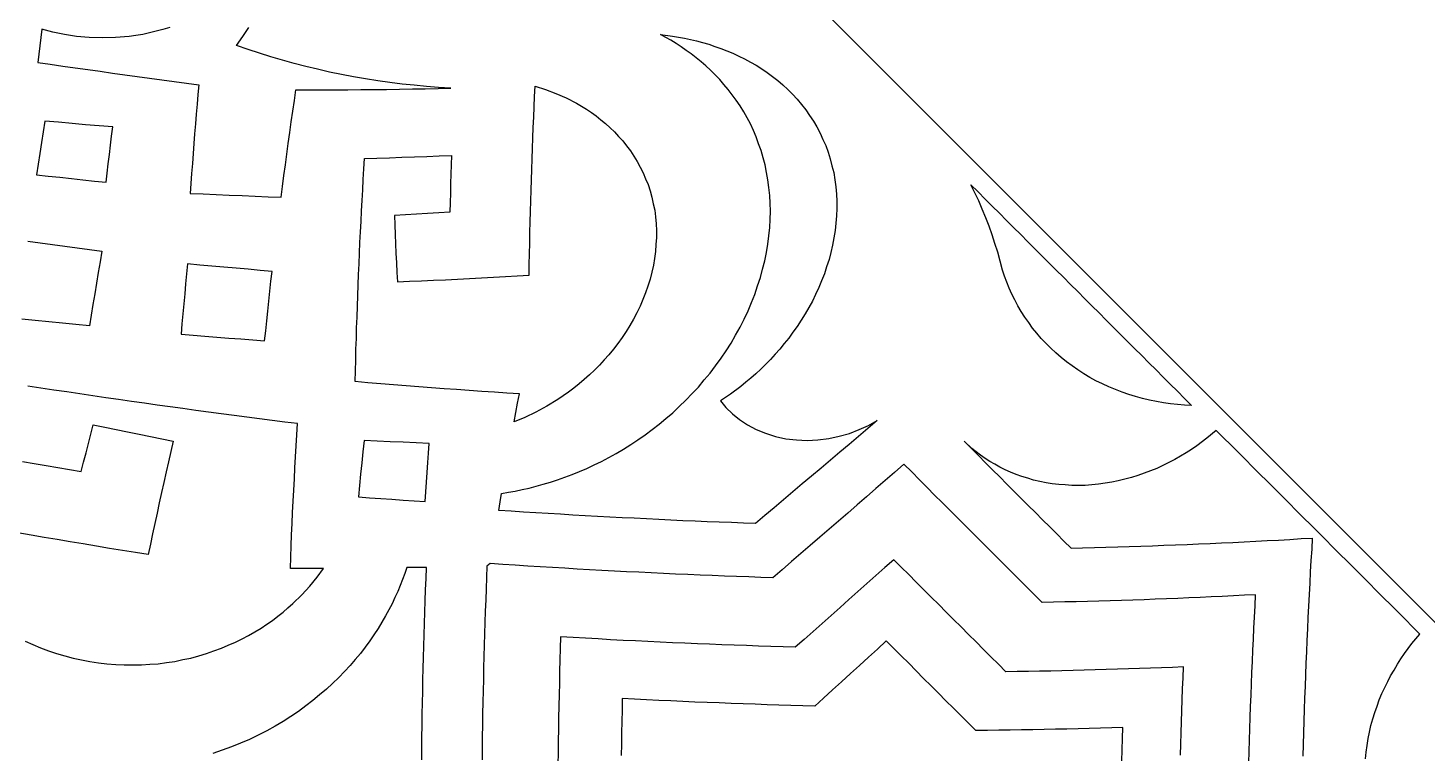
# Model space of a CAD drawing. Extents: x -535 to 1345, y -535 to 535.
# Drawn here: x -350.8 to -239.9, y -266 to -208.6 of the extents above; entities that cross this region are included whole.
import ezdxf

# ---------------------------------------------------------------- set-up
doc = ezdxf.new("R2010")
doc.units = 0
doc.layers.add('LAYER_1', color=18, linetype='CONTINUOUS')
doc.layers.add('LAYER_10', color=174, linetype='CONTINUOUS')

msp = doc.modelspace()

# ---------------------------------------------------------------- linework, layer by layer
at = {"layer": 'LAYER_1'}
for points in [[(-339.59, -208.56), (-340.12, -208.71), (-340.65, -208.86), (-341.19, -208.98), (-341.73, -209.1), (-342.27, -209.18), (-342.81, -209.26), (-343.88, -209.36), (-344.94, -209.39), (-345.97, -209.35), (-346.97, -209.26), (-347.93, -209.11), (-348.85, -208.92), (-349.72, -208.68), (-349.8, -209.34), (-349.88, -210), (-349.96, -210.66), (-350.05, -211.32), (-349.05, -211.47), (-348.07, -211.61), (-347.08, -211.75), (-346.09, -211.89), (-345.11, -212.03), (-344.12, -212.17), (-343.14, -212.3), (-342.16, -212.44), (-341.18, -212.57), (-340.2, -212.7), (-339.23, -212.83), (-338.25, -212.96), (-337.28, -213.09), (-337.35, -213.86), (-337.42, -214.64), (-337.48, -215.42), (-337.55, -216.2), (-337.61, -216.98), (-337.67, -217.76), (-337.73, -218.55), (-337.79, -219.33), (-337.85, -220.12), (-337.91, -220.91), (-337.96, -221.7), (-336.93, -221.75), (-335.9, -221.79), (-334.87, -221.84), (-333.84, -221.88), (-332.81, -221.92), (-331.78, -221.97), (-330.76, -222), (-330.65, -221.15), (-330.54, -220.29), (-330.42, -219.44), (-330.31, -218.59), (-330.19, -217.74), (-330.07, -216.89), (-329.95, -216.04), (-329.83, -215.2), (-329.7, -214.35), (-329.58, -213.51), (-328.54, -213.51), (-327.51, -213.5), (-326.49, -213.5), (-325.46, -213.49), (-324.43, -213.48), (-323.41, -213.47), (-322.39, -213.46), (-321.36, -213.44), (-320.35, -213.43), (-319.33, -213.41), (-318.31, -213.39), (-317.3, -213.37), (-318.27, -213.3), (-319.24, -213.24), (-320.2, -213.14), (-321.17, -213.04), (-322.14, -212.91), (-323.1, -212.79), (-324.06, -212.63), (-325.02, -212.47), (-325.97, -212.28), (-326.92, -212.09), (-327.86, -211.87), (-328.8, -211.65), (-329.72, -211.4), (-330.65, -211.15), (-331.57, -210.88), (-332.48, -210.6), (-333.38, -210.3), (-334.28, -209.99), (-333.8, -209.28), (-333.32, -208.57)], [(-350.84, -225.48), (-349.85, -225.62), (-348.87, -225.76), (-347.89, -225.89), (-346.91, -226.02), (-345.94, -226.16), (-344.96, -226.29), (-345.11, -227.13), (-345.25, -227.97), (-345.39, -228.81), (-345.53, -229.66), (-345.67, -230.5), (-345.81, -231.35), (-345.95, -232.2), (-347.02, -232.1), (-348.09, -231.99), (-349.16, -231.89), (-350.24, -231.78), (-351.31, -231.67)], [(-351.04, -257.19), (-350.43, -257.45), (-349.83, -257.71), (-349.19, -257.94), (-348.56, -258.16), (-347.91, -258.34), (-347.25, -258.52), (-346.58, -258.66), (-345.91, -258.8), (-345.24, -258.89), (-344.56, -258.98), (-343.87, -259.03), (-343.19, -259.07), (-342.51, -259.07), (-341.83, -259.07), (-341.16, -259.02), (-340.49, -258.97), (-339.83, -258.88), (-339.18, -258.79), (-338.54, -258.65), (-337.9, -258.52), (-337.28, -258.34), (-336.67, -258.17), (-336.08, -257.96), (-335.49, -257.75), (-334.94, -257.51), (-334.38, -257.27), (-333.85, -257.01), (-333.33, -256.74), (-332.84, -256.45), (-332.35, -256.16), (-331.89, -255.85), (-331.43, -255.54), (-331.01, -255.21), (-330.59, -254.89), (-330.21, -254.55), (-329.82, -254.21), (-329.12, -253.52), (-328.48, -252.83), (-327.91, -252.12), (-327.4, -251.42), (-328.27, -251.42), (-329.15, -251.42), (-330.02, -251.42), (-329.99, -250.53), (-329.95, -249.64), (-329.92, -248.75), (-329.88, -247.87), (-329.84, -246.98), (-329.79, -246.1), (-329.75, -245.21), (-329.7, -244.33), (-329.66, -243.45), (-329.61, -242.58), (-329.56, -241.7), (-329.51, -240.83), (-329.45, -239.95), (-330.46, -239.83), (-331.46, -239.7), (-332.47, -239.57), (-333.48, -239.44), (-334.49, -239.3), (-335.5, -239.17), (-336.51, -239.04), (-337.52, -238.9), (-338.54, -238.76), (-339.56, -238.62), (-340.57, -238.48), (-341.59, -238.33), (-342.62, -238.19), (-343.64, -238.04), (-344.66, -237.9), (-345.69, -237.75), (-346.72, -237.59), (-347.75, -237.44), (-348.78, -237.29), (-349.81, -237.13), (-350.84, -236.98)], [(-351.26, -242.94), (-350.33, -243.1), (-349.39, -243.26), (-348.46, -243.42), (-347.53, -243.58), (-346.6, -243.74), (-346.41, -242.99), (-346.22, -242.25), (-346.03, -241.51), (-345.84, -240.77), (-345.65, -240.03), (-344.74, -240.22), (-343.83, -240.41), (-342.92, -240.6), (-342.02, -240.79), (-341.11, -240.98), (-340.21, -241.16), (-339.3, -241.35), (-339.49, -242.16), (-339.68, -242.97), (-339.86, -243.78), (-340.04, -244.6), (-340.23, -245.41), (-340.41, -246.23), (-340.59, -247.05), (-340.76, -247.87), (-340.94, -248.69), (-341.11, -249.51), (-341.29, -250.33), (-342.31, -250.17), (-343.34, -250), (-344.37, -249.83), (-345.4, -249.66), (-346.44, -249.48), (-347.47, -249.31), (-348.51, -249.13), (-349.54, -248.96), (-350.58, -248.78), (-351.62, -248.6)], [(-244.79, -266.5), (-244.75, -265.97), (-244.67, -265.44), (-244.59, -264.91), (-244.48, -264.39), (-244.36, -263.86), (-244.21, -263.35), (-244.06, -262.83), (-243.88, -262.33), (-243.7, -261.83), (-243.49, -261.34), (-243.27, -260.85), (-243.03, -260.38), (-242.8, -259.92), (-242.53, -259.47), (-242.27, -259.02), (-241.99, -258.59), (-241.71, -258.17), (-241.11, -257.37), (-240.48, -256.62), (-241.06, -256.04), (-241.63, -255.46), (-242.21, -254.89), (-242.78, -254.31), (-243.36, -253.74), (-243.94, -253.16), (-244.51, -252.58), (-245.09, -252.01), (-245.67, -251.43), (-246.24, -250.85), (-246.82, -250.28), (-247.4, -249.7), (-247.97, -249.12), (-248.55, -248.55), (-249.12, -247.97), (-249.7, -247.4), (-250.28, -246.82), (-250.85, -246.24), (-251.43, -245.67), (-252.01, -245.09), (-252.58, -244.51), (-253.16, -243.94), (-253.74, -243.36), (-254.31, -242.78), (-254.89, -242.21), (-255.46, -241.63), (-256.04, -241.06), (-256.62, -240.48), (-257.37, -241.11), (-258.17, -241.71), (-258.59, -241.99), (-259.02, -242.27), (-259.47, -242.53), (-259.92, -242.8), (-260.38, -243.03), (-260.85, -243.27), (-261.34, -243.49), (-261.83, -243.7), (-262.33, -243.88), (-262.83, -244.06), (-263.35, -244.21), (-263.86, -244.36), (-264.39, -244.48), (-264.91, -244.59), (-265.44, -244.67), (-265.97, -244.75), (-266.5, -244.79), (-267.03, -244.84), (-267.55, -244.84), (-268.08, -244.84), (-268.59, -244.81), (-269.11, -244.78), (-269.62, -244.71), (-270.12, -244.63), (-270.61, -244.53), (-271.1, -244.42), (-271.57, -244.28), (-272.04, -244.14), (-272.49, -243.97), (-272.94, -243.8), (-273.36, -243.6), (-273.78, -243.4), (-274.18, -243.17), (-274.58, -242.95), (-274.94, -242.7), (-275.31, -242.45), (-275.99, -241.92), (-276.6, -241.35), (-276.04, -241.92), (-275.48, -242.48), (-274.91, -243.05), (-274.35, -243.61), (-273.78, -244.17), (-273.22, -244.74), (-272.66, -245.3), (-272.09, -245.87), (-271.53, -246.43), (-270.96, -246.99), (-270.4, -247.56), (-269.83, -248.12), (-269.27, -248.69), (-268.71, -249.25), (-268.14, -249.82), (-267.22, -249.79), (-266.29, -249.77), (-265.37, -249.74), (-264.44, -249.72), (-263.52, -249.69), (-262.6, -249.66), (-261.69, -249.63), (-260.77, -249.59), (-259.86, -249.56), (-258.94, -249.52), (-258.03, -249.48), (-257.12, -249.44), (-256.21, -249.4), (-255.31, -249.36), (-254.4, -249.31), (-253.5, -249.27), (-252.6, -249.22), (-251.7, -249.17), (-250.8, -249.12), (-249.9, -249.06), (-249.01, -249.01), (-249.06, -249.9), (-249.12, -250.8), (-249.17, -251.7), (-249.22, -252.6), (-249.27, -253.5), (-249.31, -254.4), (-249.36, -255.31), (-249.4, -256.21), (-249.44, -257.12), (-249.48, -258.03), (-249.52, -258.94), (-249.56, -259.86), (-249.59, -260.77), (-249.63, -261.69), (-249.66, -262.6), (-249.69, -263.52), (-249.72, -264.44), (-249.74, -265.37), (-249.77, -266.29)], [(-319.61, -266.6), (-319.6, -265.69), (-319.59, -264.78), (-319.58, -263.88), (-319.57, -262.97), (-319.55, -262.07), (-319.53, -261.17), (-319.51, -260.26), (-319.49, -259.36), (-319.47, -258.47), (-319.45, -257.57), (-319.42, -256.68), (-319.4, -255.78), (-319.37, -254.89), (-319.34, -254), (-319.31, -253.11), (-319.27, -252.23), (-319.24, -251.34), (-320.02, -251.35), (-320.79, -251.36), (-320.96, -251.83), (-321.12, -252.3), (-321.32, -252.77), (-321.51, -253.25), (-321.74, -253.73), (-321.96, -254.22), (-322.22, -254.7), (-322.48, -255.19), (-322.78, -255.69), (-323.07, -256.18), (-323.4, -256.67), (-323.73, -257.17), (-324.1, -257.66), (-324.47, -258.15), (-324.88, -258.63), (-325.29, -259.12), (-325.74, -259.6), (-326.19, -260.07), (-326.68, -260.54), (-327.17, -261), (-327.7, -261.45), (-328.23, -261.89), (-328.8, -262.32), (-329.37, -262.75), (-329.98, -263.15), (-330.59, -263.55), (-331.24, -263.92), (-331.89, -264.29), (-332.57, -264.63), (-333.26, -264.97), (-333.97, -265.27), (-334.69, -265.57), (-335.43, -265.83), (-336.18, -266.08)]]:
    msp.add_lwpolyline(points, dxfattribs=at)
for points in [[(-293.15, -247.86), (-294.1, -247.83), (-295.06, -247.79), (-296.02, -247.76), (-296.97, -247.72), (-297.93, -247.68), (-298.9, -247.64), (-299.86, -247.59), (-300.82, -247.55), (-301.79, -247.5), (-302.76, -247.45), (-303.73, -247.4), (-304.7, -247.35), (-305.67, -247.3), (-306.64, -247.25), (-307.62, -247.19), (-308.6, -247.13), (-309.58, -247.08), (-310.56, -247.01), (-311.54, -246.95), (-312.52, -246.89), (-313.5, -246.82), (-313.39, -246.15), (-313.28, -245.48), (-312.74, -245.38), (-312.2, -245.29), (-311.65, -245.17), (-311.1, -245.05), (-310.54, -244.9), (-309.98, -244.75), (-309.41, -244.58), (-308.84, -244.4), (-308.26, -244.19), (-307.68, -243.98), (-307.1, -243.73), (-306.52, -243.49), (-305.94, -243.21), (-305.35, -242.94), (-304.77, -242.62), (-304.19, -242.31), (-303.61, -241.96), (-303.04, -241.61), (-302.47, -241.23), (-301.9, -240.84), (-301.34, -240.42), (-300.79, -240), (-300.25, -239.54), (-299.71, -239.08), (-299.19, -238.59), (-298.67, -238.1), (-298.17, -237.57), (-297.68, -237.05), (-297.21, -236.49), (-296.75, -235.94), (-296.31, -235.36), (-295.88, -234.77), (-295.48, -234.17), (-295.09, -233.56), (-294.73, -232.93), (-294.37, -232.3), (-294.06, -231.66), (-293.74, -231.02), (-293.47, -230.36), (-293.2, -229.71), (-292.98, -229.04), (-292.76, -228.38), (-292.59, -227.72), (-292.42, -227.05), (-292.29, -226.39), (-292.17, -225.72), (-292.1, -225.07), (-292.02, -224.41), (-292, -223.76), (-291.97, -223.12), (-292, -222.49), (-292.02, -221.86), (-292.09, -221.24), (-292.16, -220.63), (-292.27, -220.04), (-292.39, -219.45), (-292.54, -218.88), (-292.7, -218.31), (-292.9, -217.77), (-293.09, -217.23), (-293.32, -216.71), (-293.55, -216.2), (-293.82, -215.71), (-294.08, -215.23), (-294.37, -214.77), (-294.67, -214.32), (-294.99, -213.89), (-295.31, -213.46), (-295.65, -213.07), (-295.99, -212.67), (-296.35, -212.31), (-296.71, -211.94), (-297.09, -211.6), (-297.46, -211.27), (-297.85, -210.96), (-298.24, -210.65), (-298.64, -210.37), (-299.04, -210.09), (-299.45, -209.83), (-299.85, -209.57), (-300.26, -209.34), (-300.68, -209.11), (-299.74, -209.24), (-298.78, -209.41), (-298.3, -209.52), (-297.82, -209.62), (-297.34, -209.76), (-296.86, -209.89), (-296.38, -210.06), (-295.9, -210.22), (-295.42, -210.41), (-294.95, -210.6), (-294.48, -210.82), (-294.01, -211.04), (-293.55, -211.3), (-293.1, -211.55), (-292.66, -211.84), (-292.22, -212.12), (-291.79, -212.44), (-291.37, -212.76), (-290.98, -213.11), (-290.58, -213.47), (-290.21, -213.85), (-289.84, -214.24), (-289.5, -214.65), (-289.16, -215.07), (-288.86, -215.52), (-288.55, -215.97), (-288.29, -216.44), (-288.02, -216.92), (-287.8, -217.42), (-287.58, -217.92), (-287.4, -218.45), (-287.22, -218.97), (-287.09, -219.52), (-286.95, -220.06), (-286.87, -220.62), (-286.78, -221.18), (-286.74, -221.76), (-286.7, -222.33), (-286.71, -222.91), (-286.72, -223.48), (-286.78, -224.07), (-286.83, -224.65), (-286.93, -225.23), (-287.04, -225.81), (-287.18, -226.38), (-287.32, -226.95), (-287.51, -227.51), (-287.69, -228.08), (-287.91, -228.63), (-288.13, -229.17), (-288.39, -229.71), (-288.64, -230.24), (-288.93, -230.75), (-289.21, -231.26), (-289.53, -231.75), (-289.84, -232.24), (-290.18, -232.7), (-290.51, -233.17), (-290.87, -233.6), (-291.22, -234.04), (-291.59, -234.45), (-291.96, -234.86), (-292.35, -235.25), (-292.73, -235.63), (-293.12, -235.99), (-293.51, -236.34), (-293.91, -236.67), (-294.31, -237), (-295.12, -237.6), (-295.92, -238.15), (-295.49, -238.67), (-294.98, -239.16), (-294.41, -239.62), (-293.78, -240.04), (-293.09, -240.4), (-292.36, -240.71), (-291.57, -240.96), (-290.75, -241.14), (-289.91, -241.24), (-289.06, -241.28), (-288.2, -241.24), (-287.34, -241.13), (-286.51, -240.95), (-285.7, -240.72), (-284.92, -240.42), (-284.19, -240.09), (-283.5, -239.71), (-284.24, -240.33), (-284.99, -240.96), (-285.73, -241.59), (-286.47, -242.22), (-287.21, -242.84), (-287.95, -243.47), (-288.7, -244.1), (-289.44, -244.73), (-290.18, -245.35), (-290.92, -245.98), (-291.66, -246.61), (-292.41, -247.24)], [(-312.28, -239.81), (-312.14, -239.07), (-312.01, -238.33), (-311.87, -237.59), (-312.86, -237.53), (-313.85, -237.46), (-314.85, -237.39), (-315.84, -237.32), (-316.84, -237.25), (-317.84, -237.18), (-318.84, -237.1), (-319.85, -237.03), (-320.85, -236.95), (-321.85, -236.87), (-322.86, -236.79), (-323.87, -236.71), (-324.88, -236.62), (-324.86, -235.76), (-324.84, -234.91), (-324.82, -234.06), (-324.79, -233.2), (-324.77, -232.35), (-324.74, -231.5), (-324.71, -230.65), (-324.68, -229.81), (-324.65, -228.96), (-324.61, -228.12), (-324.58, -227.28), (-324.54, -226.44), (-324.51, -225.6), (-324.47, -224.76), (-324.42, -223.93), (-324.38, -223.09), (-324.34, -222.26), (-324.29, -221.43), (-324.25, -220.6), (-324.2, -219.77), (-324.15, -218.94), (-323.16, -218.91), (-322.17, -218.88), (-321.18, -218.84), (-320.19, -218.81), (-319.21, -218.77), (-318.23, -218.73), (-317.25, -218.69), (-317.27, -219.44), (-317.3, -220.18), (-317.32, -220.93), (-317.34, -221.68), (-317.36, -222.43), (-317.38, -223.19), (-318.26, -223.24), (-319.14, -223.3), (-320.02, -223.35), (-320.9, -223.4), (-321.78, -223.45), (-321.75, -224.2), (-321.72, -224.95), (-321.68, -225.7), (-321.65, -226.45), (-321.62, -227.21), (-321.58, -227.96), (-321.54, -228.71), (-320.58, -228.67), (-319.63, -228.63), (-318.68, -228.59), (-317.72, -228.54), (-316.77, -228.5), (-315.82, -228.45), (-314.88, -228.4), (-313.93, -228.35), (-312.98, -228.3), (-312.04, -228.24), (-311.1, -228.19), (-311.08, -227.34), (-311.07, -226.5), (-311.05, -225.66), (-311.03, -224.81), (-311.01, -223.97), (-310.99, -223.14), (-310.97, -222.3), (-310.94, -221.46), (-310.92, -220.63), (-310.89, -219.8), (-310.86, -218.97), (-310.83, -218.14), (-310.8, -217.31), (-310.77, -216.49), (-310.73, -215.66), (-310.69, -214.84), (-310.66, -214.02), (-310.62, -213.2), (-309.79, -213.46), (-308.97, -213.78), (-308.15, -214.14), (-307.34, -214.56), (-306.94, -214.8), (-306.54, -215.04), (-306.16, -215.3), (-305.77, -215.57), (-305.4, -215.87), (-305.03, -216.17), (-304.68, -216.5), (-304.32, -216.83), (-304, -217.19), (-303.67, -217.55), (-303.37, -217.94), (-303.06, -218.33), (-302.79, -218.75), (-302.52, -219.17), (-302.29, -219.62), (-302.06, -220.07), (-301.86, -220.54), (-301.67, -221.01), (-301.51, -221.51), (-301.36, -222.01), (-301.25, -222.52), (-301.14, -223.04), (-301.08, -223.57), (-301.02, -224.11), (-301.01, -224.65), (-301, -225.2), (-301.04, -225.75), (-301.07, -226.3), (-301.16, -226.85), (-301.24, -227.4), (-301.37, -227.95), (-301.5, -228.5), (-301.68, -229.05), (-301.86, -229.59), (-302.08, -230.12), (-302.3, -230.65), (-302.56, -231.16), (-302.82, -231.68), (-303.11, -232.17), (-303.41, -232.66), (-303.73, -233.13), (-304.06, -233.6), (-304.41, -234.05), (-304.77, -234.49), (-305.14, -234.9), (-305.52, -235.32), (-305.92, -235.71), (-306.31, -236.09), (-306.72, -236.45), (-307.13, -236.8), (-307.56, -237.13), (-307.98, -237.45), (-308.41, -237.74), (-308.83, -238.04), (-309.7, -238.57), (-310.57, -239.04), (-311.43, -239.45)], [(-344.63, -220.82), (-344.55, -220.09), (-344.46, -219.35), (-344.37, -218.62), (-344.28, -217.89), (-344.19, -217.16), (-344.1, -216.43), (-345.17, -216.34), (-346.25, -216.26), (-347.32, -216.16), (-348.4, -216.07), (-349.48, -215.98), (-349.61, -216.83), (-349.75, -217.68), (-349.88, -218.53), (-350.01, -219.38), (-350.14, -220.23), (-349.22, -220.33), (-348.3, -220.43), (-347.38, -220.53), (-346.47, -220.63), (-345.55, -220.73)], [(-258.58, -238.51), (-259.14, -238.48), (-259.7, -238.44), (-260.26, -238.37), (-260.82, -238.3), (-261.37, -238.2), (-261.93, -238.09), (-262.47, -237.95), (-263.02, -237.81), (-263.56, -237.64), (-264.09, -237.46), (-264.62, -237.25), (-265.14, -237.04), (-265.65, -236.8), (-266.16, -236.55), (-266.64, -236.28), (-267.13, -236), (-267.59, -235.69), (-268.05, -235.38), (-268.49, -235.05), (-268.93, -234.71), (-269.34, -234.34), (-269.74, -233.98), (-270.12, -233.59), (-270.5, -233.19), (-270.84, -232.78), (-271.19, -232.37), (-271.49, -231.94), (-271.8, -231.5), (-272.08, -231.05), (-272.35, -230.61), (-272.59, -230.14), (-272.83, -229.68), (-273.03, -229.21), (-273.23, -228.74), (-273.4, -228.26), (-273.56, -227.78), (-273.75, -227.07), (-273.94, -226.37), (-274.17, -225.67), (-274.39, -224.98), (-274.64, -224.3), (-274.89, -223.63), (-275.17, -222.96), (-275.45, -222.3), (-275.77, -221.66), (-276.08, -221.02), (-275.51, -221.58), (-274.95, -222.15), (-274.39, -222.71), (-273.82, -223.27), (-273.26, -223.84), (-272.69, -224.4), (-272.13, -224.97), (-271.56, -225.53), (-271, -226.1), (-270.44, -226.66), (-269.87, -227.23), (-269.31, -227.79), (-268.74, -228.35), (-268.18, -228.92), (-267.61, -229.48), (-267.05, -230.05), (-266.48, -230.61), (-265.92, -231.18), (-265.36, -231.74), (-264.79, -232.31), (-264.23, -232.87), (-263.66, -233.43), (-263.1, -234), (-262.53, -234.56), (-261.97, -235.13), (-261.4, -235.69), (-260.84, -236.26), (-260.28, -236.82), (-259.71, -237.38), (-259.15, -237.95)], [(-338.69, -232.85), (-337.74, -232.93), (-336.79, -233.01), (-335.84, -233.09), (-334.9, -233.17), (-333.95, -233.24), (-333.01, -233.32), (-332.06, -233.39), (-331.98, -232.6), (-331.9, -231.81), (-331.82, -231.03), (-331.73, -230.24), (-331.65, -229.45), (-331.56, -228.67), (-331.47, -227.89), (-332.42, -227.81), (-333.38, -227.72), (-334.33, -227.64), (-335.29, -227.55), (-336.25, -227.47), (-337.21, -227.38), (-338.17, -227.29), (-338.25, -228.08), (-338.33, -228.87), (-338.4, -229.66), (-338.48, -230.46), (-338.55, -231.26), (-338.62, -232.05)], [(-319.33, -246.12), (-319.28, -245.35), (-319.23, -244.58), (-319.18, -243.81), (-319.13, -243.04), (-319.07, -242.28), (-319.02, -241.51), (-320.05, -241.47), (-321.08, -241.42), (-322.11, -241.38), (-323.14, -241.33), (-324.17, -241.28), (-324.27, -242.17), (-324.36, -243.06), (-324.45, -243.96), (-324.54, -244.86), (-324.62, -245.75), (-323.74, -245.82), (-322.85, -245.88), (-321.97, -245.94), (-321.09, -246), (-320.21, -246.06)]]:
    msp.add_lwpolyline(points, close=True, dxfattribs=at)
at = {"layer": 'LAYER_10'}
msp.add_lwpolyline([(-350, 0), (-350, -144.97), (-144.97, -350), (0, -350), (144.97, -350), (350, -144.97), (350, 0), (350, 144.97), (144.97, 350), (0, 350), (-144.97, 350), (-350, 144.97)], close=True, dxfattribs=at)
for points in [[(-254.03, -266.83), (-254.01, -265.93), (-253.98, -265.03), (-253.96, -264.14), (-253.93, -263.24), (-253.9, -262.35), (-253.86, -261.46), (-253.83, -260.57), (-253.8, -259.68), (-253.76, -258.8), (-253.72, -257.91), (-253.68, -257.03), (-253.64, -256.15), (-253.6, -255.27), (-253.55, -254.39), (-253.51, -253.51), (-254.39, -253.55), (-255.27, -253.6), (-256.15, -253.64), (-257.03, -253.68), (-257.91, -253.72), (-258.8, -253.76), (-259.68, -253.8), (-260.57, -253.83), (-261.46, -253.86), (-262.35, -253.9), (-263.24, -253.93), (-264.14, -253.96), (-265.03, -253.98), (-265.93, -254.01), (-266.83, -254.03), (-267.73, -254.06), (-268.63, -254.08), (-269.53, -254.1), (-270.43, -254.12), (-271.04, -253.51), (-271.65, -252.9), (-272.26, -252.29), (-272.87, -251.68), (-273.47, -251.08), (-274.08, -250.47), (-274.69, -249.86), (-275.3, -249.25), (-275.91, -248.64), (-276.51, -248.04), (-277.12, -247.43), (-277.73, -246.82), (-278.34, -246.21), (-278.95, -245.61), (-279.55, -245), (-280.16, -244.39), (-280.77, -243.78), (-281.38, -243.17), (-282.12, -243.82), (-282.86, -244.46), (-283.61, -245.1), (-284.35, -245.74), (-285.09, -246.38), (-285.83, -247.03), (-286.58, -247.67), (-287.32, -248.31), (-288.06, -248.95), (-288.81, -249.6), (-289.55, -250.24), (-290.29, -250.88), (-291.04, -251.52), (-291.78, -252.16), (-292.74, -252.13), (-293.69, -252.1), (-294.65, -252.06), (-295.62, -252.03), (-296.58, -251.99), (-297.54, -251.95), (-298.51, -251.91), (-299.48, -251.87), (-300.45, -251.82), (-301.42, -251.78), (-302.39, -251.73), (-303.37, -251.68), (-304.34, -251.63), (-305.32, -251.58), (-306.3, -251.52), (-307.28, -251.47), (-308.26, -251.41), (-309.24, -251.35), (-310.23, -251.29), (-311.21, -251.23), (-312.2, -251.17), (-313.19, -251.11), (-314.18, -251.04), (-314.44, -251.24), (-314.48, -252.13), (-314.51, -253.03), (-314.54, -253.92), (-314.57, -254.81), (-314.6, -255.71), (-314.63, -256.61), (-314.65, -257.51), (-314.68, -258.41), (-314.7, -259.31), (-314.72, -260.21), (-314.74, -261.12), (-314.76, -262.03), (-314.78, -262.94), (-314.79, -263.85), (-314.81, -264.76), (-314.82, -265.67), (-314.83, -266.59)], [(-259.46, -266.22), (-259.44, -265.34), (-259.41, -264.46), (-259.38, -263.58), (-259.35, -262.71), (-259.32, -261.83), (-259.29, -260.96), (-259.26, -260.09), (-259.22, -259.22), (-260.09, -259.26), (-260.96, -259.29), (-261.83, -259.32), (-262.71, -259.35), (-263.58, -259.38), (-264.46, -259.41), (-265.34, -259.44), (-266.22, -259.46), (-267.1, -259.49), (-267.98, -259.51), (-268.86, -259.53), (-269.75, -259.55), (-270.63, -259.57), (-271.52, -259.59), (-272.41, -259.6), (-273.3, -259.61), (-273.9, -259.02), (-274.49, -258.43), (-275.08, -257.84), (-275.67, -257.25), (-276.26, -256.65), (-276.86, -256.06), (-277.45, -255.47), (-278.04, -254.88), (-278.63, -254.28), (-279.23, -253.69), (-279.82, -253.1), (-280.41, -252.51), (-281, -251.91), (-281.6, -251.32), (-282.19, -250.73), (-282.9, -251.36), (-283.61, -251.99), (-284.32, -252.62), (-285.03, -253.25), (-285.74, -253.88), (-286.45, -254.51), (-287.16, -255.14), (-287.87, -255.78), (-288.58, -256.41), (-289.29, -257.04), (-290, -257.67), (-290.96, -257.64), (-291.93, -257.61), (-292.9, -257.58), (-293.87, -257.54), (-294.84, -257.51), (-295.81, -257.47), (-296.79, -257.43), (-297.76, -257.39), (-298.74, -257.35), (-299.72, -257.31), (-300.7, -257.26), (-301.68, -257.22), (-302.67, -257.17), (-303.65, -257.12), (-304.64, -257.07), (-305.63, -257.01), (-306.62, -256.96), (-307.61, -256.9), (-308.61, -256.85), (-308.63, -257.76), (-308.66, -258.67), (-308.68, -259.58), (-308.7, -260.5), (-308.72, -261.41), (-308.74, -262.33), (-308.76, -263.25), (-308.78, -264.17), (-308.79, -265.09), (-308.8, -266.02), (-308.81, -266.94)], [(-264.1, -266.69), (-264.08, -265.8), (-264.05, -264.91), (-264.02, -264.02), (-264.91, -264.05), (-265.8, -264.08), (-266.69, -264.1), (-267.58, -264.12), (-268.47, -264.15), (-269.37, -264.17), (-270.27, -264.19), (-271.16, -264.2), (-272.06, -264.22), (-272.97, -264.23), (-273.87, -264.25), (-274.77, -264.26), (-275.68, -264.27), (-276.27, -263.68), (-276.86, -263.09), (-277.45, -262.49), (-278.05, -261.9), (-278.64, -261.31), (-279.23, -260.72), (-279.82, -260.13), (-280.41, -259.54), (-281, -258.94), (-281.6, -258.35), (-282.19, -257.76), (-282.78, -257.17), (-283.49, -257.81), (-284.2, -258.46), (-284.91, -259.1), (-285.62, -259.75), (-286.33, -260.4), (-287.04, -261.04), (-287.75, -261.69), (-288.46, -262.33), (-289.4, -262.31), (-290.34, -262.28), (-291.29, -262.25), (-292.23, -262.22), (-293.18, -262.19), (-294.13, -262.16), (-295.08, -262.12), (-296.04, -262.08), (-296.99, -262.05), (-297.95, -262.01), (-298.9, -261.97), (-299.86, -261.92), (-300.82, -261.88), (-301.79, -261.83), (-302.75, -261.79), (-303.72, -261.74), (-303.73, -262.64), (-303.75, -263.54), (-303.76, -264.44), (-303.78, -265.34), (-303.79, -266.25)]]:
    msp.add_lwpolyline(points, dxfattribs=at)

doc.saveas('drawing.dxf')
